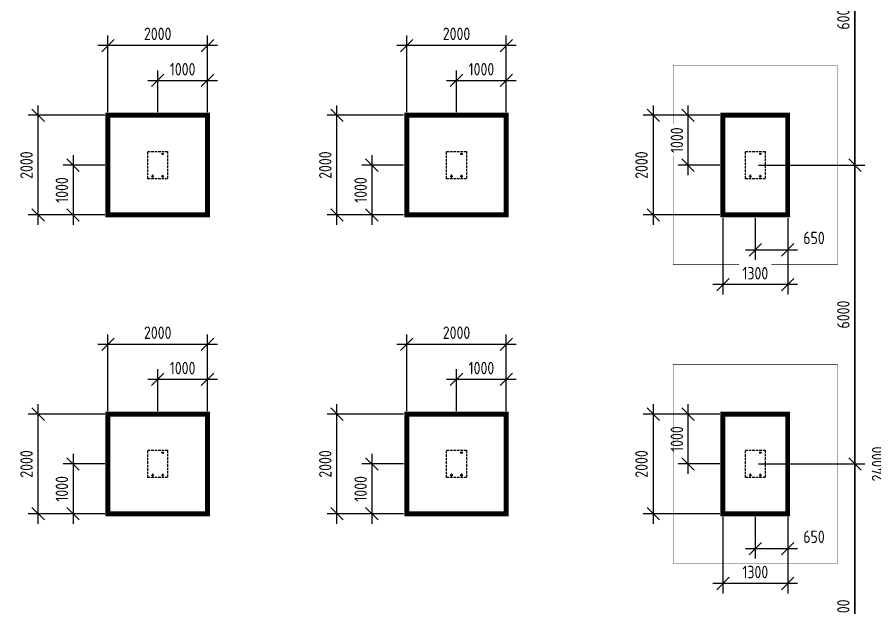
# Model space of a CAD drawing. Header units: inches. Extents: x -70075 to 28436, y 72758 to 118930.
# Drawn here: x -21775 to -4552, y 97269 to 109128 of the extents above; entities that cross this region are included whole.
import ezdxf

# ---------------------------------------------------------------- set-up
doc = ezdxf.new("R2010")
doc.units = ezdxf.units.IN
doc.header["$MEASUREMENT"] = 0
doc.linetypes.add('ГОСТ 2.303 4', pattern=[7, 5, -2, 0])
doc.linetypes.add('ГОСТ 2.303 6', pattern=[12, 8, -1.5, 1, -1.5])
doc.layers.add('Оси', color=151, linetype='Continuous', lineweight=18)
doc.styles.add('ГОСТ 2.304', font='CS_Gost2304.shx')
doc.dimstyles.new('СПДС', dxfattribs={"dimscale": 100, "dimtxt": 2.5, "dimasz": 2.5, "dimexe": 2, "dimexo": 0.625, "dimgap": 1, "dimtad": 1, "dimdec": 0, "dimtxsty": 'ГОСТ 2.304', "dimblk": 'OBLIQUE', "dimblk1": 'OBLIQUE', "dimblk2": 'OBLIQUE', "dimcen": 2.5, "dimdle": 2, "dimadec": 0, "dimazin": 2, "dimtfac": 0.75, "dimtdec": 4, "dimtmove": 1, "dimatfit": 3, "dimfxl": 1, "dimtfill": 1, "dimtolj": 1, "dimarcsym": 1})

# ---------------------------------------------------------------- blocks, each defined once
blk = doc.blocks.new('_Oblique')
at = {"color": 0, "linetype": 'ByBlock', "lineweight": -2}
blk.add_line((-0.5, -0.5), (0.5, 0.5), dxfattribs=at)
blk = doc.blocks.new('*D903')
at = {"color": 0, "lineweight": -2, "transparency": 16777216}
for p, q in [((-4252, 87958), (-4252, 112358)), ((-6890, 112158), (-4052, 112158)), ((-6890, 88158), (-4052, 88158))]:
    blk.add_line(p, q, dxfattribs=at)
at = {"layer": 'Defpoints', "color": 0, "transparency": 16777216}
for p in [(-6952, 112158), (-4252, 112158), (-6952, 88158)]:
    blk.add_point(p, dxfattribs=at)
at = {"color": 0, "lineweight": -2, "transparency": 16777216, "xscale": 250, "yscale": 250, "zscale": 250}
for p, rotation in [((-4252, 112158), 90), ((-4252, 88158), 270)]:
    blk.add_blockref('_Oblique', p, dxfattribs=dict(at, rotation=rotation))
at = {"color": 0, "lineweight": 25, "transparency": 16777216, "insert": (-4487, 100158), "char_height": 250, "attachment_point": 5, "rotation": 90, "style": 'ГОСТ 2.304', "bg_fill": 3, "box_fill_scale": 1.25, "bg_fill_color": 256, "bg_fill_true_color": 13158600, "bg_fill_transparency": 0}
blk.add_mtext('\\A1;24000', dxfattribs=at)
blk = doc.blocks.new('*D904')
at = {"color": 0, "lineweight": -2, "transparency": 16777216}
for p, q in [((-4952, 105958), (-4952, 112358)), ((-6890, 112158), (-4752, 112158)), ((-6890, 106158), (-4752, 106158))]:
    blk.add_line(p, q, dxfattribs=at)
at = {"layer": 'Defpoints', "color": 0, "transparency": 16777216}
for p in [(-6952, 112158), (-4952, 112158), (-6952, 106158)]:
    blk.add_point(p, dxfattribs=at)
at = {"color": 0, "lineweight": -2, "transparency": 16777216, "xscale": 250, "yscale": 250, "zscale": 250}
for p, rotation in [((-4952, 112158), 90), ((-4952, 106158), 270)]:
    blk.add_blockref('_Oblique', p, dxfattribs=dict(at, rotation=rotation))
at = {"color": 0, "lineweight": 25, "transparency": 16777216, "insert": (-5185, 109158), "char_height": 250, "attachment_point": 5, "rotation": 90, "style": 'ГОСТ 2.304', "bg_fill": 3, "box_fill_scale": 1.25, "bg_fill_color": 256, "bg_fill_true_color": 13158600, "bg_fill_transparency": 0}
blk.add_mtext('\\A1;6000', dxfattribs=at)
blk = doc.blocks.new('*D905')
at = {"color": 0, "lineweight": -2, "transparency": 16777216}
for p, q in [((-4952, 99958), (-4952, 106358)), ((-6890, 106158), (-4752, 106158)), ((-6890, 100158), (-4752, 100158))]:
    blk.add_line(p, q, dxfattribs=at)
at = {"layer": 'Defpoints', "color": 0, "transparency": 16777216}
for p in [(-6952, 106158), (-4952, 106158), (-6952, 100158)]:
    blk.add_point(p, dxfattribs=at)
at = {"color": 0, "lineweight": -2, "transparency": 16777216, "xscale": 250, "yscale": 250, "zscale": 250}
for p, rotation in [((-4952, 106158), 90), ((-4952, 100158), 270)]:
    blk.add_blockref('_Oblique', p, dxfattribs=dict(at, rotation=rotation))
at = {"color": 0, "lineweight": 25, "transparency": 16777216, "insert": (-5185, 103158), "char_height": 250, "attachment_point": 5, "rotation": 90, "style": 'ГОСТ 2.304', "bg_fill": 3, "box_fill_scale": 1.25, "bg_fill_color": 256, "bg_fill_true_color": 13158600, "bg_fill_transparency": 0}
blk.add_mtext('\\A1;6000', dxfattribs=at)
blk = doc.blocks.new('*D906')
at = {"color": 0, "lineweight": -2, "transparency": 16777216}
for p, q in [((-4952, 93958), (-4952, 100358)), ((-6890, 100158), (-4752, 100158)), ((-6890, 94158), (-4752, 94158))]:
    blk.add_line(p, q, dxfattribs=at)
at = {"layer": 'Defpoints', "color": 0, "transparency": 16777216}
for p in [(-6952, 100158), (-4952, 100158), (-6952, 94158)]:
    blk.add_point(p, dxfattribs=at)
at = {"color": 0, "lineweight": -2, "transparency": 16777216, "xscale": 250, "yscale": 250, "zscale": 250}
for p, rotation in [((-4952, 100158), 90), ((-4952, 94158), 270)]:
    blk.add_blockref('_Oblique', p, dxfattribs=dict(at, rotation=rotation))
at = {"color": 0, "lineweight": 25, "transparency": 16777216, "insert": (-5185, 97158), "char_height": 250, "attachment_point": 5, "rotation": 90, "style": 'ГОСТ 2.304', "bg_fill": 3, "box_fill_scale": 1.25, "bg_fill_color": 256, "bg_fill_true_color": 13158600, "bg_fill_transparency": 0}
blk.add_mtext('\\A1;6000', dxfattribs=at)
blk = doc.blocks.new('A$C7548783A')
at = {"linetype": 'ГОСТ 2.303 4', "ltscale": 10}
blk.add_lwpolyline([(-200, 275), (200, 275), (200, -275), (-200, -275)], close=True, dxfattribs=at)
at = {"lineweight": 30, "ltscale": 100}
for centre in [(100, 225), (-100, -225), (100, -225)]:
    blk.add_circle(centre, 15, dxfattribs=at)
at = {"layer": 'Оси', "linetype": 'ГОСТ 2.303 6', "ltscale": 10}
for p, q in [((-100, -271), (-100, -179)), ((100, -272), (100, -178))]:
    blk.add_line(p, q, dxfattribs=at)
blk = doc.blocks.new('*D937')
at = {"color": 0, "lineweight": -2, "transparency": 16777216}
for p, q in [((-4252, 112358), (-4252, 87958)), ((-6890, 112158), (-4052, 112158)), ((-6890, 88158), (-4052, 88158))]:
    blk.add_line(p, q, dxfattribs=at)
at = {"layer": 'Defpoints', "color": 0, "transparency": 16777216}
for p in [(-6952, 112158), (-6952, 88158), (-4252, 88158)]:
    blk.add_point(p, dxfattribs=at)
at = {"color": 0, "lineweight": -2, "transparency": 16777216, "xscale": 250, "yscale": 250, "zscale": 250}
for p, rotation in [((-4252, 112158), 90), ((-4252, 88158), 270)]:
    blk.add_blockref('_Oblique', p, dxfattribs=dict(at, rotation=rotation))
at = {"color": 0, "lineweight": 25, "transparency": 16777216, "insert": (-4487, 100158), "char_height": 250, "attachment_point": 5, "rotation": 90, "style": 'ГОСТ 2.304', "bg_fill": 3, "box_fill_scale": 1.25, "bg_fill_color": 256, "bg_fill_true_color": 13158600, "bg_fill_transparency": 0}
blk.add_mtext('\\A1;24000', dxfattribs=at)
blk = doc.blocks.new('*D939')
at = {"color": 0, "lineweight": -2, "transparency": 16777216}
for p, q in [((-4952, 100358), (-4952, 93958)), ((-6890, 100158), (-4752, 100158)), ((-6890, 94158), (-4752, 94158))]:
    blk.add_line(p, q, dxfattribs=at)
at = {"layer": 'Defpoints', "color": 0, "transparency": 16777216}
for p in [(-6952, 100158), (-6952, 94158), (-4952, 94158)]:
    blk.add_point(p, dxfattribs=at)
at = {"color": 0, "lineweight": -2, "transparency": 16777216, "xscale": 250, "yscale": 250, "zscale": 250}
for p, rotation in [((-4952, 100158), 90), ((-4952, 94158), 270)]:
    blk.add_blockref('_Oblique', p, dxfattribs=dict(at, rotation=rotation))
at = {"color": 0, "lineweight": 25, "transparency": 16777216, "insert": (-5185, 97158), "char_height": 250, "attachment_point": 5, "rotation": 90, "style": 'ГОСТ 2.304', "bg_fill": 3, "box_fill_scale": 1.25, "bg_fill_color": 256, "bg_fill_true_color": 13158600, "bg_fill_transparency": 0}
blk.add_mtext('\\A1;6000', dxfattribs=at)
blk = doc.blocks.new('*D940')
at = {"color": 0, "lineweight": -2, "transparency": 16777216}
for p, q in [((-4952, 106358), (-4952, 99958)), ((-6890, 106158), (-4752, 106158)), ((-6890, 100158), (-4752, 100158))]:
    blk.add_line(p, q, dxfattribs=at)
at = {"layer": 'Defpoints', "color": 0, "transparency": 16777216}
for p in [(-6952, 106158), (-6952, 100158), (-4952, 100158)]:
    blk.add_point(p, dxfattribs=at)
at = {"color": 0, "lineweight": -2, "transparency": 16777216, "xscale": 250, "yscale": 250, "zscale": 250}
for p, rotation in [((-4952, 106158), 90), ((-4952, 100158), 270)]:
    blk.add_blockref('_Oblique', p, dxfattribs=dict(at, rotation=rotation))
at = {"color": 0, "lineweight": 25, "transparency": 16777216, "insert": (-5185, 103158), "char_height": 250, "attachment_point": 5, "rotation": 90, "style": 'ГОСТ 2.304', "bg_fill": 3, "box_fill_scale": 1.25, "bg_fill_color": 256, "bg_fill_true_color": 13158600, "bg_fill_transparency": 0}
blk.add_mtext('\\A1;6000', dxfattribs=at)
blk = doc.blocks.new('*D941')
at = {"color": 0, "lineweight": -2, "transparency": 16777216}
for p, q in [((-4952, 112358), (-4952, 105958)), ((-6890, 112158), (-4752, 112158)), ((-6890, 106158), (-4752, 106158))]:
    blk.add_line(p, q, dxfattribs=at)
at = {"layer": 'Defpoints', "color": 0, "transparency": 16777216}
for p in [(-6952, 112158), (-6952, 106158), (-4952, 106158)]:
    blk.add_point(p, dxfattribs=at)
at = {"color": 0, "lineweight": -2, "transparency": 16777216, "xscale": 250, "yscale": 250, "zscale": 250}
for p, rotation in [((-4952, 112158), 90), ((-4952, 106158), 270)]:
    blk.add_blockref('_Oblique', p, dxfattribs=dict(at, rotation=rotation))
at = {"color": 0, "lineweight": 25, "transparency": 16777216, "insert": (-5185, 109158), "char_height": 250, "attachment_point": 5, "rotation": 90, "style": 'ГОСТ 2.304', "bg_fill": 3, "box_fill_scale": 1.25, "bg_fill_color": 256, "bg_fill_true_color": 13158600, "bg_fill_transparency": 0}
blk.add_mtext('\\A1;6000', dxfattribs=at)
blk = doc.blocks.new('*D1066')
at = {"color": 0, "lineweight": -2, "transparency": 16777216}
for p, q in [((-18952, 107221), (-18952, 108058)), ((-17952, 107221), (-17952, 108058)), ((-19152, 107858), (-17752, 107858))]:
    blk.add_line(p, q, dxfattribs=at)
at = {"layer": 'Defpoints', "color": 0, "transparency": 16777216}
for p in [(-17952, 107858), (-18952, 107158), (-17952, 107158)]:
    blk.add_point(p, dxfattribs=at)
at = {"color": 0, "lineweight": -2, "transparency": 16777216, "xscale": 250, "yscale": 250, "zscale": 250, "rotation": 180}
blk.add_blockref('_Oblique', (-18952, 107858), dxfattribs=at)
at = {"color": 0, "lineweight": -2, "transparency": 16777216, "xscale": 250, "yscale": 250, "zscale": 250}
blk.add_blockref('_Oblique', (-17952, 107858), dxfattribs=at)
at = {"color": 0, "transparency": 16777216, "insert": (-18452, 108083), "char_height": 250, "attachment_point": 5, "style": 'ГОСТ 2.304', "bg_fill": 3, "box_fill_scale": 1.25, "bg_fill_color": 256, "bg_fill_true_color": 13158600, "bg_fill_transparency": 0}
blk.add_mtext('\\A1;1000', dxfattribs=at)
blk = doc.blocks.new('*D1065')
at = {"color": 0, "lineweight": -2, "transparency": 16777216}
for p, q in [((-19952, 107221), (-19952, 108758)), ((-17952, 107221), (-17952, 108758)), ((-17752, 108558), (-20152, 108558))]:
    blk.add_line(p, q, dxfattribs=at)
at = {"layer": 'Defpoints', "color": 0, "transparency": 16777216}
for p in [(-19952, 108558), (-19952, 107158), (-17952, 107158)]:
    blk.add_point(p, dxfattribs=at)
at = {"color": 0, "lineweight": -2, "transparency": 16777216, "xscale": 250, "yscale": 250, "zscale": 250, "rotation": 180}
blk.add_blockref('_Oblique', (-19952, 108558), dxfattribs=at)
at = {"color": 0, "lineweight": -2, "transparency": 16777216, "xscale": 250, "yscale": 250, "zscale": 250}
blk.add_blockref('_Oblique', (-17952, 108558), dxfattribs=at)
at = {"color": 0, "transparency": 16777216, "insert": (-18952, 108793), "char_height": 250, "attachment_point": 5, "style": 'ГОСТ 2.304', "bg_fill": 3, "box_fill_scale": 1.25, "bg_fill_color": 256, "bg_fill_true_color": 13158600, "bg_fill_transparency": 0}
blk.add_mtext('\\A1;2000', dxfattribs=at)
blk = doc.blocks.new('*D1064')
at = {"color": 0, "lineweight": -2, "transparency": 16777216}
for p, q in [((-20652, 106358), (-20652, 104958)), ((-20015, 106158), (-20852, 106158)), ((-20015, 105158), (-20852, 105158))]:
    blk.add_line(p, q, dxfattribs=at)
at = {"layer": 'Defpoints', "color": 0, "transparency": 16777216}
for p in [(-19952, 106158), (-20652, 105158), (-19952, 105158)]:
    blk.add_point(p, dxfattribs=at)
at = {"color": 0, "lineweight": -2, "transparency": 16777216, "xscale": 250, "yscale": 250, "zscale": 250}
for p, rotation in [((-20652, 106158), 90), ((-20652, 105158), 270)]:
    blk.add_blockref('_Oblique', p, dxfattribs=dict(at, rotation=rotation))
at = {"color": 0, "transparency": 16777216, "insert": (-20877, 105658), "char_height": 250, "attachment_point": 5, "rotation": 90, "style": 'ГОСТ 2.304', "bg_fill": 3, "box_fill_scale": 1.25, "bg_fill_color": 256, "bg_fill_true_color": 13158600, "bg_fill_transparency": 0}
blk.add_mtext('\\A1;1000', dxfattribs=at)
blk = doc.blocks.new('*D1063')
at = {"color": 0, "lineweight": -2, "transparency": 16777216}
for p, q in [((-21352, 104958), (-21352, 107358)), ((-20015, 107158), (-21552, 107158)), ((-20015, 105158), (-21552, 105158))]:
    blk.add_line(p, q, dxfattribs=at)
at = {"layer": 'Defpoints', "color": 0, "transparency": 16777216}
for p in [(-21352, 107158), (-19952, 107158), (-19952, 105158)]:
    blk.add_point(p, dxfattribs=at)
at = {"color": 0, "lineweight": -2, "transparency": 16777216, "xscale": 250, "yscale": 250, "zscale": 250}
for p, rotation in [((-21352, 107158), 90), ((-21352, 105158), 270)]:
    blk.add_blockref('_Oblique', p, dxfattribs=dict(at, rotation=rotation))
at = {"color": 0, "transparency": 16777216, "insert": (-21587, 106158), "char_height": 250, "attachment_point": 5, "rotation": 90, "style": 'ГОСТ 2.304', "bg_fill": 3, "box_fill_scale": 1.25, "bg_fill_color": 256, "bg_fill_true_color": 13158600, "bg_fill_transparency": 0}
blk.add_mtext('\\A1;2000', dxfattribs=at)
blk = doc.blocks.new('*D1070')
at = {"color": 0, "lineweight": -2, "transparency": 16777216}
for p, q in [((-12952, 107221), (-12952, 108058)), ((-11952, 107221), (-11952, 108058)), ((-13152, 107858), (-11752, 107858))]:
    blk.add_line(p, q, dxfattribs=at)
at = {"layer": 'Defpoints', "color": 0, "transparency": 16777216}
for p in [(-11952, 107858), (-12952, 107158), (-11952, 107158)]:
    blk.add_point(p, dxfattribs=at)
at = {"color": 0, "lineweight": -2, "transparency": 16777216, "xscale": 250, "yscale": 250, "zscale": 250, "rotation": 180}
blk.add_blockref('_Oblique', (-12952, 107858), dxfattribs=at)
at = {"color": 0, "lineweight": -2, "transparency": 16777216, "xscale": 250, "yscale": 250, "zscale": 250}
blk.add_blockref('_Oblique', (-11952, 107858), dxfattribs=at)
at = {"color": 0, "transparency": 16777216, "insert": (-12452, 108083), "char_height": 250, "attachment_point": 5, "style": 'ГОСТ 2.304', "bg_fill": 3, "box_fill_scale": 1.25, "bg_fill_color": 256, "bg_fill_true_color": 13158600, "bg_fill_transparency": 0}
blk.add_mtext('\\A1;1000', dxfattribs=at)
blk = doc.blocks.new('*D1069')
at = {"color": 0, "lineweight": -2, "transparency": 16777216}
for p, q in [((-13952, 107221), (-13952, 108758)), ((-11952, 107221), (-11952, 108758)), ((-11752, 108558), (-14152, 108558))]:
    blk.add_line(p, q, dxfattribs=at)
at = {"layer": 'Defpoints', "color": 0, "transparency": 16777216}
for p in [(-13952, 108558), (-13952, 107158), (-11952, 107158)]:
    blk.add_point(p, dxfattribs=at)
at = {"color": 0, "lineweight": -2, "transparency": 16777216, "xscale": 250, "yscale": 250, "zscale": 250, "rotation": 180}
blk.add_blockref('_Oblique', (-13952, 108558), dxfattribs=at)
at = {"color": 0, "lineweight": -2, "transparency": 16777216, "xscale": 250, "yscale": 250, "zscale": 250}
blk.add_blockref('_Oblique', (-11952, 108558), dxfattribs=at)
at = {"color": 0, "transparency": 16777216, "insert": (-12952, 108793), "char_height": 250, "attachment_point": 5, "style": 'ГОСТ 2.304', "bg_fill": 3, "box_fill_scale": 1.25, "bg_fill_color": 256, "bg_fill_true_color": 13158600, "bg_fill_transparency": 0}
blk.add_mtext('\\A1;2000', dxfattribs=at)
blk = doc.blocks.new('*D1068')
at = {"color": 0, "lineweight": -2, "transparency": 16777216}
for p, q in [((-14652, 106358), (-14652, 104958)), ((-14015, 106158), (-14852, 106158)), ((-14015, 105158), (-14852, 105158))]:
    blk.add_line(p, q, dxfattribs=at)
at = {"layer": 'Defpoints', "color": 0, "transparency": 16777216}
for p in [(-13952, 106158), (-14652, 105158), (-13952, 105158)]:
    blk.add_point(p, dxfattribs=at)
at = {"color": 0, "lineweight": -2, "transparency": 16777216, "xscale": 250, "yscale": 250, "zscale": 250}
for p, rotation in [((-14652, 106158), 90), ((-14652, 105158), 270)]:
    blk.add_blockref('_Oblique', p, dxfattribs=dict(at, rotation=rotation))
at = {"color": 0, "transparency": 16777216, "insert": (-14877, 105658), "char_height": 250, "attachment_point": 5, "rotation": 90, "style": 'ГОСТ 2.304', "bg_fill": 3, "box_fill_scale": 1.25, "bg_fill_color": 256, "bg_fill_true_color": 13158600, "bg_fill_transparency": 0}
blk.add_mtext('\\A1;1000', dxfattribs=at)
blk = doc.blocks.new('*D1067')
at = {"color": 0, "lineweight": -2, "transparency": 16777216}
for p, q in [((-15352, 104958), (-15352, 107358)), ((-14015, 107158), (-15552, 107158)), ((-14015, 105158), (-15552, 105158))]:
    blk.add_line(p, q, dxfattribs=at)
at = {"layer": 'Defpoints', "color": 0, "transparency": 16777216}
for p in [(-15352, 107158), (-13952, 107158), (-13952, 105158)]:
    blk.add_point(p, dxfattribs=at)
at = {"color": 0, "lineweight": -2, "transparency": 16777216, "xscale": 250, "yscale": 250, "zscale": 250}
for p, rotation in [((-15352, 107158), 90), ((-15352, 105158), 270)]:
    blk.add_blockref('_Oblique', p, dxfattribs=dict(at, rotation=rotation))
at = {"color": 0, "transparency": 16777216, "insert": (-15587, 106158), "char_height": 250, "attachment_point": 5, "rotation": 90, "style": 'ГОСТ 2.304', "bg_fill": 3, "box_fill_scale": 1.25, "bg_fill_color": 256, "bg_fill_true_color": 13158600, "bg_fill_transparency": 0}
blk.add_mtext('\\A1;2000', dxfattribs=at)
blk = doc.blocks.new('*D1074')
at = {"color": 0, "lineweight": -2, "transparency": 16777216}
for p, q in [((-18952, 101221), (-18952, 102058)), ((-17952, 101221), (-17952, 102058)), ((-19152, 101858), (-17752, 101858))]:
    blk.add_line(p, q, dxfattribs=at)
at = {"layer": 'Defpoints', "color": 0, "transparency": 16777216}
for p in [(-17952, 101858), (-18952, 101158), (-17952, 101158)]:
    blk.add_point(p, dxfattribs=at)
at = {"color": 0, "lineweight": -2, "transparency": 16777216, "xscale": 250, "yscale": 250, "zscale": 250, "rotation": 180}
blk.add_blockref('_Oblique', (-18952, 101858), dxfattribs=at)
at = {"color": 0, "lineweight": -2, "transparency": 16777216, "xscale": 250, "yscale": 250, "zscale": 250}
blk.add_blockref('_Oblique', (-17952, 101858), dxfattribs=at)
at = {"color": 0, "transparency": 16777216, "insert": (-18452, 102083), "char_height": 250, "attachment_point": 5, "style": 'ГОСТ 2.304', "bg_fill": 3, "box_fill_scale": 1.25, "bg_fill_color": 256, "bg_fill_true_color": 13158600, "bg_fill_transparency": 0}
blk.add_mtext('\\A1;1000', dxfattribs=at)
blk = doc.blocks.new('*D1073')
at = {"color": 0, "lineweight": -2, "transparency": 16777216}
for p, q in [((-19952, 101221), (-19952, 102758)), ((-17952, 101221), (-17952, 102758)), ((-17752, 102558), (-20152, 102558))]:
    blk.add_line(p, q, dxfattribs=at)
at = {"layer": 'Defpoints', "color": 0, "transparency": 16777216}
for p in [(-19952, 102558), (-19952, 101158), (-17952, 101158)]:
    blk.add_point(p, dxfattribs=at)
at = {"color": 0, "lineweight": -2, "transparency": 16777216, "xscale": 250, "yscale": 250, "zscale": 250, "rotation": 180}
blk.add_blockref('_Oblique', (-19952, 102558), dxfattribs=at)
at = {"color": 0, "lineweight": -2, "transparency": 16777216, "xscale": 250, "yscale": 250, "zscale": 250}
blk.add_blockref('_Oblique', (-17952, 102558), dxfattribs=at)
at = {"color": 0, "transparency": 16777216, "insert": (-18952, 102793), "char_height": 250, "attachment_point": 5, "style": 'ГОСТ 2.304', "bg_fill": 3, "box_fill_scale": 1.25, "bg_fill_color": 256, "bg_fill_true_color": 13158600, "bg_fill_transparency": 0}
blk.add_mtext('\\A1;2000', dxfattribs=at)
blk = doc.blocks.new('*D1072')
at = {"color": 0, "lineweight": -2, "transparency": 16777216}
for p, q in [((-20652, 100358), (-20652, 98958)), ((-20015, 100158), (-20852, 100158)), ((-20015, 99158), (-20852, 99158))]:
    blk.add_line(p, q, dxfattribs=at)
at = {"layer": 'Defpoints', "color": 0, "transparency": 16777216}
for p in [(-19952, 100158), (-20652, 99158), (-19952, 99158)]:
    blk.add_point(p, dxfattribs=at)
at = {"color": 0, "lineweight": -2, "transparency": 16777216, "xscale": 250, "yscale": 250, "zscale": 250}
for p, rotation in [((-20652, 100158), 90), ((-20652, 99158), 270)]:
    blk.add_blockref('_Oblique', p, dxfattribs=dict(at, rotation=rotation))
at = {"color": 0, "transparency": 16777216, "insert": (-20877, 99658), "char_height": 250, "attachment_point": 5, "rotation": 90, "style": 'ГОСТ 2.304', "bg_fill": 3, "box_fill_scale": 1.25, "bg_fill_color": 256, "bg_fill_true_color": 13158600, "bg_fill_transparency": 0}
blk.add_mtext('\\A1;1000', dxfattribs=at)
blk = doc.blocks.new('*D1071')
at = {"color": 0, "lineweight": -2, "transparency": 16777216}
for p, q in [((-21352, 98958), (-21352, 101358)), ((-20015, 101158), (-21552, 101158)), ((-20015, 99158), (-21552, 99158))]:
    blk.add_line(p, q, dxfattribs=at)
at = {"layer": 'Defpoints', "color": 0, "transparency": 16777216}
for p in [(-21352, 101158), (-19952, 101158), (-19952, 99158)]:
    blk.add_point(p, dxfattribs=at)
at = {"color": 0, "lineweight": -2, "transparency": 16777216, "xscale": 250, "yscale": 250, "zscale": 250}
for p, rotation in [((-21352, 101158), 90), ((-21352, 99158), 270)]:
    blk.add_blockref('_Oblique', p, dxfattribs=dict(at, rotation=rotation))
at = {"color": 0, "transparency": 16777216, "insert": (-21587, 100158), "char_height": 250, "attachment_point": 5, "rotation": 90, "style": 'ГОСТ 2.304', "bg_fill": 3, "box_fill_scale": 1.25, "bg_fill_color": 256, "bg_fill_true_color": 13158600, "bg_fill_transparency": 0}
blk.add_mtext('\\A1;2000', dxfattribs=at)
blk = doc.blocks.new('*D1078')
at = {"color": 0, "lineweight": -2, "transparency": 16777216}
for p, q in [((-12952, 101221), (-12952, 102058)), ((-11952, 101221), (-11952, 102058)), ((-13152, 101858), (-11752, 101858))]:
    blk.add_line(p, q, dxfattribs=at)
at = {"layer": 'Defpoints', "color": 0, "transparency": 16777216}
for p in [(-11952, 101858), (-12952, 101158), (-11952, 101158)]:
    blk.add_point(p, dxfattribs=at)
at = {"color": 0, "lineweight": -2, "transparency": 16777216, "xscale": 250, "yscale": 250, "zscale": 250, "rotation": 180}
blk.add_blockref('_Oblique', (-12952, 101858), dxfattribs=at)
at = {"color": 0, "lineweight": -2, "transparency": 16777216, "xscale": 250, "yscale": 250, "zscale": 250}
blk.add_blockref('_Oblique', (-11952, 101858), dxfattribs=at)
at = {"color": 0, "transparency": 16777216, "insert": (-12452, 102083), "char_height": 250, "attachment_point": 5, "style": 'ГОСТ 2.304', "bg_fill": 3, "box_fill_scale": 1.25, "bg_fill_color": 256, "bg_fill_true_color": 13158600, "bg_fill_transparency": 0}
blk.add_mtext('\\A1;1000', dxfattribs=at)
blk = doc.blocks.new('*D1077')
at = {"color": 0, "lineweight": -2, "transparency": 16777216}
for p, q in [((-13952, 101221), (-13952, 102758)), ((-11952, 101221), (-11952, 102758)), ((-11752, 102558), (-14152, 102558))]:
    blk.add_line(p, q, dxfattribs=at)
at = {"layer": 'Defpoints', "color": 0, "transparency": 16777216}
for p in [(-13952, 102558), (-13952, 101158), (-11952, 101158)]:
    blk.add_point(p, dxfattribs=at)
at = {"color": 0, "lineweight": -2, "transparency": 16777216, "xscale": 250, "yscale": 250, "zscale": 250, "rotation": 180}
blk.add_blockref('_Oblique', (-13952, 102558), dxfattribs=at)
at = {"color": 0, "lineweight": -2, "transparency": 16777216, "xscale": 250, "yscale": 250, "zscale": 250}
blk.add_blockref('_Oblique', (-11952, 102558), dxfattribs=at)
at = {"color": 0, "transparency": 16777216, "insert": (-12952, 102793), "char_height": 250, "attachment_point": 5, "style": 'ГОСТ 2.304', "bg_fill": 3, "box_fill_scale": 1.25, "bg_fill_color": 256, "bg_fill_true_color": 13158600, "bg_fill_transparency": 0}
blk.add_mtext('\\A1;2000', dxfattribs=at)
blk = doc.blocks.new('*D1076')
at = {"color": 0, "lineweight": -2, "transparency": 16777216}
for p, q in [((-14652, 100358), (-14652, 98958)), ((-14015, 100158), (-14852, 100158)), ((-14015, 99158), (-14852, 99158))]:
    blk.add_line(p, q, dxfattribs=at)
at = {"layer": 'Defpoints', "color": 0, "transparency": 16777216}
for p in [(-13952, 100158), (-14652, 99158), (-13952, 99158)]:
    blk.add_point(p, dxfattribs=at)
at = {"color": 0, "lineweight": -2, "transparency": 16777216, "xscale": 250, "yscale": 250, "zscale": 250}
for p, rotation in [((-14652, 100158), 90), ((-14652, 99158), 270)]:
    blk.add_blockref('_Oblique', p, dxfattribs=dict(at, rotation=rotation))
at = {"color": 0, "transparency": 16777216, "insert": (-14877, 99658), "char_height": 250, "attachment_point": 5, "rotation": 90, "style": 'ГОСТ 2.304', "bg_fill": 3, "box_fill_scale": 1.25, "bg_fill_color": 256, "bg_fill_true_color": 13158600, "bg_fill_transparency": 0}
blk.add_mtext('\\A1;1000', dxfattribs=at)
blk = doc.blocks.new('*D1075')
at = {"color": 0, "lineweight": -2, "transparency": 16777216}
for p, q in [((-15352, 98958), (-15352, 101358)), ((-14015, 101158), (-15552, 101158)), ((-14015, 99158), (-15552, 99158))]:
    blk.add_line(p, q, dxfattribs=at)
at = {"layer": 'Defpoints', "color": 0, "transparency": 16777216}
for p in [(-15352, 101158), (-13952, 101158), (-13952, 99158)]:
    blk.add_point(p, dxfattribs=at)
at = {"color": 0, "lineweight": -2, "transparency": 16777216, "xscale": 250, "yscale": 250, "zscale": 250}
for p, rotation in [((-15352, 101158), 90), ((-15352, 99158), 270)]:
    blk.add_blockref('_Oblique', p, dxfattribs=dict(at, rotation=rotation))
at = {"color": 0, "transparency": 16777216, "insert": (-15587, 100158), "char_height": 250, "attachment_point": 5, "rotation": 90, "style": 'ГОСТ 2.304', "bg_fill": 3, "box_fill_scale": 1.25, "bg_fill_color": 256, "bg_fill_true_color": 13158600, "bg_fill_transparency": 0}
blk.add_mtext('\\A1;2000', dxfattribs=at)
blk = doc.blocks.new('*D1217')
at = {"color": 0, "lineweight": -2, "transparency": 16777216}
for p, q in [((-8302, 105958), (-8302, 107358)), ((-7665, 107158), (-8502, 107158)), ((-7665, 106158), (-8502, 106158))]:
    blk.add_line(p, q, dxfattribs=at)
at = {"layer": 'Defpoints', "color": 0, "transparency": 16777216}
for p in [(-8302, 107158), (-7602, 107158), (-7602, 106158)]:
    blk.add_point(p, dxfattribs=at)
at = {"color": 0, "lineweight": -2, "transparency": 16777216, "xscale": 250, "yscale": 250, "zscale": 250}
for p, rotation in [((-8302, 107158), 90), ((-8302, 106158), 270)]:
    blk.add_blockref('_Oblique', p, dxfattribs=dict(at, rotation=rotation))
at = {"color": 0, "transparency": 16777216, "insert": (-8527, 106658), "char_height": 250, "attachment_point": 5, "rotation": 90, "style": 'ГОСТ 2.304', "bg_fill": 3, "box_fill_scale": 1.25, "bg_fill_color": 256, "bg_fill_true_color": 13158600, "bg_fill_transparency": 0}
blk.add_mtext('\\A1;1000', dxfattribs=at)
blk = doc.blocks.new('*D1219')
at = {"color": 0, "lineweight": -2, "transparency": 16777216}
for p, q in [((-9002, 107358), (-9002, 104958)), ((-7665, 107158), (-9202, 107158)), ((-7665, 105158), (-9202, 105158))]:
    blk.add_line(p, q, dxfattribs=at)
at = {"layer": 'Defpoints', "color": 0, "transparency": 16777216}
for p in [(-7602, 107158), (-9002, 105158), (-7602, 105158)]:
    blk.add_point(p, dxfattribs=at)
at = {"color": 0, "lineweight": -2, "transparency": 16777216, "xscale": 250, "yscale": 250, "zscale": 250}
for p, rotation in [((-9002, 107158), 90), ((-9002, 105158), 270)]:
    blk.add_blockref('_Oblique', p, dxfattribs=dict(at, rotation=rotation))
at = {"color": 0, "transparency": 16777216, "insert": (-9237, 106158), "char_height": 250, "attachment_point": 5, "rotation": 90, "style": 'ГОСТ 2.304', "bg_fill": 3, "box_fill_scale": 1.25, "bg_fill_color": 256, "bg_fill_true_color": 13158600, "bg_fill_transparency": 0}
blk.add_mtext('\\A1;2000', dxfattribs=at)
blk = doc.blocks.new('*D1222')
at = {"color": 0, "lineweight": -2, "transparency": 16777216}
for p, q in [((-6952, 105096), (-6952, 104258)), ((-6302, 105096), (-6302, 104258)), ((-7152, 104458), (-6102, 104458))]:
    blk.add_line(p, q, dxfattribs=at)
at = {"layer": 'Defpoints', "color": 0, "transparency": 16777216}
for p in [(-6952, 105158), (-6302, 105158), (-6302, 104458)]:
    blk.add_point(p, dxfattribs=at)
at = {"color": 0, "lineweight": -2, "transparency": 16777216, "xscale": 250, "yscale": 250, "zscale": 250, "rotation": 180}
blk.add_blockref('_Oblique', (-6952, 104458), dxfattribs=at)
at = {"color": 0, "lineweight": -2, "transparency": 16777216, "xscale": 250, "yscale": 250, "zscale": 250}
blk.add_blockref('_Oblique', (-6302, 104458), dxfattribs=at)
at = {"color": 0, "transparency": 16777216, "insert": (-5774, 104696), "char_height": 250, "attachment_point": 5, "style": 'ГОСТ 2.304', "bg_fill": 3, "box_fill_scale": 1.25, "bg_fill_color": 256, "bg_fill_true_color": 13158600, "bg_fill_transparency": 0}
blk.add_mtext('\\A1;650', dxfattribs=at)
blk = doc.blocks.new('*D1221')
at = {"color": 0, "lineweight": -2, "transparency": 16777216}
for p, q in [((-7602, 105096), (-7602, 103558)), ((-6302, 105096), (-6302, 103558)), ((-6102, 103758), (-7802, 103758))]:
    blk.add_line(p, q, dxfattribs=at)
at = {"layer": 'Defpoints', "color": 0, "transparency": 16777216}
for p in [(-7602, 105158), (-6302, 105158), (-7602, 103758)]:
    blk.add_point(p, dxfattribs=at)
at = {"color": 0, "lineweight": -2, "transparency": 16777216, "xscale": 250, "yscale": 250, "zscale": 250, "rotation": 180}
blk.add_blockref('_Oblique', (-7602, 103758), dxfattribs=at)
at = {"color": 0, "lineweight": -2, "transparency": 16777216, "xscale": 250, "yscale": 250, "zscale": 250}
blk.add_blockref('_Oblique', (-6302, 103758), dxfattribs=at)
at = {"color": 0, "transparency": 16777216, "insert": (-6952, 103988), "char_height": 250, "attachment_point": 5, "style": 'ГОСТ 2.304', "bg_fill": 3, "box_fill_scale": 1.25, "bg_fill_color": 256, "bg_fill_true_color": 13158600, "bg_fill_transparency": 0}
blk.add_mtext('\\A1;1300', dxfattribs=at)
blk = doc.blocks.new('*D1226')
at = {"color": 0, "lineweight": -2, "transparency": 16777216}
for p, q in [((-8302, 99958), (-8302, 101358)), ((-7665, 101158), (-8502, 101158)), ((-7665, 100158), (-8502, 100158))]:
    blk.add_line(p, q, dxfattribs=at)
at = {"layer": 'Defpoints', "color": 0, "transparency": 16777216}
for p in [(-8302, 101158), (-7602, 101158), (-7602, 100158)]:
    blk.add_point(p, dxfattribs=at)
at = {"color": 0, "lineweight": -2, "transparency": 16777216, "xscale": 250, "yscale": 250, "zscale": 250}
for p, rotation in [((-8302, 101158), 90), ((-8302, 100158), 270)]:
    blk.add_blockref('_Oblique', p, dxfattribs=dict(at, rotation=rotation))
at = {"color": 0, "transparency": 16777216, "insert": (-8527, 100658), "char_height": 250, "attachment_point": 5, "rotation": 90, "style": 'ГОСТ 2.304', "bg_fill": 3, "box_fill_scale": 1.25, "bg_fill_color": 256, "bg_fill_true_color": 13158600, "bg_fill_transparency": 0}
blk.add_mtext('\\A1;1000', dxfattribs=at)
blk = doc.blocks.new('*D1225')
at = {"color": 0, "lineweight": -2, "transparency": 16777216}
for p, q in [((-9002, 101358), (-9002, 98958)), ((-7665, 101158), (-9202, 101158)), ((-7665, 99158), (-9202, 99158))]:
    blk.add_line(p, q, dxfattribs=at)
at = {"layer": 'Defpoints', "color": 0, "transparency": 16777216}
for p in [(-7602, 101158), (-9002, 99158), (-7602, 99158)]:
    blk.add_point(p, dxfattribs=at)
at = {"color": 0, "lineweight": -2, "transparency": 16777216, "xscale": 250, "yscale": 250, "zscale": 250}
for p, rotation in [((-9002, 101158), 90), ((-9002, 99158), 270)]:
    blk.add_blockref('_Oblique', p, dxfattribs=dict(at, rotation=rotation))
at = {"color": 0, "transparency": 16777216, "insert": (-9237, 100158), "char_height": 250, "attachment_point": 5, "rotation": 90, "style": 'ГОСТ 2.304', "bg_fill": 3, "box_fill_scale": 1.25, "bg_fill_color": 256, "bg_fill_true_color": 13158600, "bg_fill_transparency": 0}
blk.add_mtext('\\A1;2000', dxfattribs=at)
blk = doc.blocks.new('*D1223')
at = {"color": 0, "lineweight": -2, "transparency": 16777216}
for p, q in [((-6952, 99096), (-6952, 98258)), ((-6302, 99096), (-6302, 98258)), ((-7152, 98458), (-6102, 98458))]:
    blk.add_line(p, q, dxfattribs=at)
at = {"layer": 'Defpoints', "color": 0, "transparency": 16777216}
for p in [(-6952, 99158), (-6302, 99158), (-6302, 98458)]:
    blk.add_point(p, dxfattribs=at)
at = {"color": 0, "lineweight": -2, "transparency": 16777216, "xscale": 250, "yscale": 250, "zscale": 250, "rotation": 180}
blk.add_blockref('_Oblique', (-6952, 98458), dxfattribs=at)
at = {"color": 0, "lineweight": -2, "transparency": 16777216, "xscale": 250, "yscale": 250, "zscale": 250}
blk.add_blockref('_Oblique', (-6302, 98458), dxfattribs=at)
at = {"color": 0, "transparency": 16777216, "insert": (-5774, 98696), "char_height": 250, "attachment_point": 5, "style": 'ГОСТ 2.304', "bg_fill": 3, "box_fill_scale": 1.25, "bg_fill_color": 256, "bg_fill_true_color": 13158600, "bg_fill_transparency": 0}
blk.add_mtext('\\A1;650', dxfattribs=at)
blk = doc.blocks.new('*D1224')
at = {"color": 0, "lineweight": -2, "transparency": 16777216}
for p, q in [((-7602, 99096), (-7602, 97558)), ((-6302, 99096), (-6302, 97558)), ((-6102, 97758), (-7802, 97758))]:
    blk.add_line(p, q, dxfattribs=at)
at = {"layer": 'Defpoints', "color": 0, "transparency": 16777216}
for p in [(-7602, 99158), (-6302, 99158), (-7602, 97758)]:
    blk.add_point(p, dxfattribs=at)
at = {"color": 0, "lineweight": -2, "transparency": 16777216, "xscale": 250, "yscale": 250, "zscale": 250, "rotation": 180}
blk.add_blockref('_Oblique', (-7602, 97758), dxfattribs=at)
at = {"color": 0, "lineweight": -2, "transparency": 16777216, "xscale": 250, "yscale": 250, "zscale": 250}
blk.add_blockref('_Oblique', (-6302, 97758), dxfattribs=at)
at = {"color": 0, "transparency": 16777216, "insert": (-6952, 97988), "char_height": 250, "attachment_point": 5, "style": 'ГОСТ 2.304', "bg_fill": 3, "box_fill_scale": 1.25, "bg_fill_color": 256, "bg_fill_true_color": 13158600, "bg_fill_transparency": 0}
blk.add_mtext('\\A1;1300', dxfattribs=at)

msp = doc.modelspace()

# ---------------------------------------------------------------- linework, layer by layer
at = {"color": 5, "ltscale": 100, "const_width": 100}
for points in [[(-19952.4, 105158.1), (-19952.4, 107158.1), (-17952.4, 107158.1), (-17952.4, 105158.1)], [(-13952.4, 105158.1), (-13952.4, 107158.1), (-11952.4, 107158.1), (-11952.4, 105158.1)], [(-19952.4, 99158.1), (-19952.4, 101158.1), (-17952.4, 101158.1), (-17952.4, 99158.1)], [(-13952.4, 99158.1), (-13952.4, 101158.1), (-11952.4, 101158.1), (-11952.4, 99158.1)]]:
    msp.add_lwpolyline(points, close=True, dxfattribs=at)

# ---------------------------------------------------------------- block references
at = {"ltscale": 100}
for p in [(-18952.4, 106158.1), (-12952.4, 106158.1), (-18952.4, 100158.1), (-12952.4, 100158.1)]:
    msp.add_blockref('A$C7548783A', p, dxfattribs=at)

# ---------------------------------------------------------------- dimensions: what is measured, and where the dimension line sits
at = {"lineweight": 25}
dim = msp.add_linear_dim(base=(-4252.4, 112158.1), p1=(-6952.4, 88158.1), p2=(-6952.4, 112158.1), angle=270, dimstyle='СПДС', dxfattribs=at)
dim.commit()
dim.dimension.update_dxf_attribs({"geometry": '*D903', "text_midpoint": (-4487.1, 100158.1)})

# ---------------------------------------------------------------- next in the draw order: dimensions: what is measured, and where the dimension line sits
dim = msp.add_linear_dim(base=(-4952.4, 112158.1), p1=(-6952.4, 106158.1), p2=(-6952.4, 112158.1), angle=270, dimstyle='СПДС', dxfattribs=at)
dim.commit()
dim.dimension.update_dxf_attribs({"geometry": '*D904', "text_midpoint": (-5184.7, 109158.1)})
for base, p1, p2, picture, middle in [((-17952.4, 107858.1), (-18952.4, 107158.1), (-17952.4, 107158.1), '*D1066', (-18452.4, 108083.1)), ((-11952.4, 107858.1), (-12952.4, 107158.1), (-11952.4, 107158.1), '*D1070', (-12452.4, 108083.1)), ((-17952.4, 101858.1), (-18952.4, 101158.1), (-17952.4, 101158.1), '*D1074', (-18452.4, 102083.1)), ((-11952.4, 101858.1), (-12952.4, 101158.1), (-11952.4, 101158.1), '*D1078', (-12452.4, 102083.1))]:
    dim = msp.add_linear_dim(base=base, p1=p1, p2=p2, dimstyle='СПДС', override={"dimtmove": 1})
    dim.commit()
    dim.dimension.update_dxf_attribs({"geometry": picture, "text_midpoint": middle})
for base, p1, p2, picture, middle in [((-20652.4, 105158.1), (-19952.4, 106158.1), (-19952.4, 105158.1), '*D1064', (-20877.4, 105658.1)), ((-14652.4, 105158.1), (-13952.4, 106158.1), (-13952.4, 105158.1), '*D1068', (-14877.4, 105658.1)), ((-20652.4, 99158.1), (-19952.4, 100158.1), (-19952.4, 99158.1), '*D1072', (-20877.4, 99658.1)), ((-14652.4, 99158.1), (-13952.4, 100158.1), (-13952.4, 99158.1), '*D1076', (-14877.4, 99658.1))]:
    dim = msp.add_linear_dim(base=base, p1=p1, p2=p2, angle=90, dimstyle='СПДС', override={"dimtmove": 1})
    dim.commit()
    dim.dimension.update_dxf_attribs({"geometry": picture, "text_midpoint": middle})

# ---------------------------------------------------------------- next in the draw order: dimensions: what is measured, and where the dimension line sits
for base, p1, p2, picture, middle in [((-19952.4, 108558.1), (-17952.4, 107158.1), (-19952.4, 107158.1), '*D1065', (-18952.4, 108792.8)), ((-13952.4, 108558.1), (-11952.4, 107158.1), (-13952.4, 107158.1), '*D1069', (-12952.4, 108792.8)), ((-19952.4, 102558.1), (-17952.4, 101158.1), (-19952.4, 101158.1), '*D1073', (-18952.4, 102792.8)), ((-13952.4, 102558.1), (-11952.4, 101158.1), (-13952.4, 101158.1), '*D1077', (-12952.4, 102792.8))]:
    dim = msp.add_linear_dim(base=base, p1=p1, p2=p2, dimstyle='СПДС')
    dim.commit()
    dim.dimension.update_dxf_attribs({"geometry": picture, "text_midpoint": middle})
dim = msp.add_linear_dim(base=(-4952.4, 106158.1), p1=(-6952.4, 100158.1), p2=(-6952.4, 106158.1), angle=270, dimstyle='СПДС', dxfattribs=at)
dim.commit()
dim.dimension.update_dxf_attribs({"geometry": '*D905', "text_midpoint": (-5184.7, 103158.1)})

# ---------------------------------------------------------------- next in the draw order: linework, layer by layer
at = {"color": 3, "linetype": 'ГОСТ 2.303 4', "ltscale": 100, "const_width": 10}
msp.add_lwpolyline([(-8602.4, 108158.1), (-5302.4, 108158.1), (-5302.4, 104158.1), (-8602.4, 104158.1)], close=True, dxfattribs=at)
at = {"color": 3, "ltscale": 100, "const_width": 100}
msp.add_lwpolyline([(-7602.4, 107158.1), (-6302.4, 107158.1), (-6302.4, 105158.1), (-7602.4, 105158.1)], close=True, dxfattribs=at)

# ---------------------------------------------------------------- next in the draw order: block references
at = {"ltscale": 100}
msp.add_blockref('A$C7548783A', (-6952.4, 106158.1), dxfattribs=at)

# ---------------------------------------------------------------- next in the draw order: dimensions: what is measured, and where the dimension line sits
for base, p1, p2, picture, middle in [((-21352.4, 107158.1), (-19952.4, 105158.1), (-19952.4, 107158.1), '*D1063', (-21587.1, 106158.1)), ((-15352.4, 107158.1), (-13952.4, 105158.1), (-13952.4, 107158.1), '*D1067', (-15587.1, 106158.1)), ((-21352.4, 101158.1), (-19952.4, 99158.1), (-19952.4, 101158.1), '*D1071', (-21587.1, 100158.1)), ((-15352.4, 101158.1), (-13952.4, 99158.1), (-13952.4, 101158.1), '*D1075', (-15587.1, 100158.1))]:
    dim = msp.add_linear_dim(base=base, p1=p1, p2=p2, angle=90, dimstyle='СПДС')
    dim.commit()
    dim.dimension.update_dxf_attribs({"geometry": picture, "text_midpoint": middle})
at = {"lineweight": 25}
dim = msp.add_linear_dim(base=(-4952.4, 100158.1), p1=(-6952.4, 94158.1), p2=(-6952.4, 100158.1), angle=270, dimstyle='СПДС', dxfattribs=at)
dim.commit()
dim.dimension.update_dxf_attribs({"geometry": '*D906', "text_midpoint": (-5184.7, 97158.1)})

# ---------------------------------------------------------------- next in the draw order: linework, layer by layer
at = {"color": 3, "ltscale": 100, "const_width": 100}
msp.add_lwpolyline([(-7602.4, 101158.1), (-6302.4, 101158.1), (-6302.4, 99158.1), (-7602.4, 99158.1)], close=True, dxfattribs=at)

# ---------------------------------------------------------------- next in the draw order: block references
at = {"ltscale": 100}
msp.add_blockref('A$C7548783A', (-6952.4, 100158.1), dxfattribs=at)

# ---------------------------------------------------------------- next in the draw order: dimensions: what is measured, and where the dimension line sits
dim = msp.add_linear_dim(base=(-8302.4, 107158.1), p1=(-7602.4, 106158.1), p2=(-7602.4, 107158.1), angle=90, dimstyle='СПДС', override={"dimtmove": 1})
dim.commit()
dim.dimension.update_dxf_attribs({"geometry": '*D1217', "text_midpoint": (-8527.4, 106658.1)})

# ---------------------------------------------------------------- next in the draw order: dimensions: what is measured, and where the dimension line sits
at = {"lineweight": 25}
dim = msp.add_linear_dim(base=(-4252.4, 88158.1), p1=(-6952.4, 112158.1), p2=(-6952.4, 88158.1), angle=90, dimstyle='СПДС', dxfattribs=at)
dim.commit()
dim.dimension.update_dxf_attribs({"geometry": '*D937', "text_midpoint": (-4487.1, 100158.1)})
dim = msp.add_linear_dim(base=(-9002.4, 105158.1), p1=(-7602.4, 107158.1), p2=(-7602.4, 105158.1), angle=90, dimstyle='СПДС')
dim.commit()
dim.dimension.update_dxf_attribs({"geometry": '*D1219', "text_midpoint": (-9237.1, 106158.1)})
dim = msp.add_linear_dim(base=(-8302.4, 101158.1), p1=(-7602.4, 100158.1), p2=(-7602.4, 101158.1), angle=90, dimstyle='СПДС', override={"dimtmove": 1})
dim.commit()
dim.dimension.update_dxf_attribs({"geometry": '*D1226', "text_midpoint": (-8527.4, 100658.1)})

# ---------------------------------------------------------------- next in the draw order: dimensions: what is measured, and where the dimension line sits
dim = msp.add_linear_dim(base=(-9002.4, 99158.1), p1=(-7602.4, 101158.1), p2=(-7602.4, 99158.1), angle=90, dimstyle='СПДС')
dim.commit()
dim.dimension.update_dxf_attribs({"geometry": '*D1225', "text_midpoint": (-9237.1, 100158.1)})
dim = msp.add_linear_dim(base=(-4952.4, 94158.1), p1=(-6952.4, 100158.1), p2=(-6952.4, 94158.1), angle=90, dimstyle='СПДС', dxfattribs=at)
dim.commit()
dim.dimension.update_dxf_attribs({"geometry": '*D939', "text_midpoint": (-5184.7, 97158.1)})

# ---------------------------------------------------------------- next in the draw order: dimensions: what is measured, and where the dimension line sits
dim = msp.add_linear_dim(base=(-4952.4, 100158.1), p1=(-6952.4, 106158.1), p2=(-6952.4, 100158.1), angle=90, dimstyle='СПДС', dxfattribs=at)
dim.commit()
dim.dimension.update_dxf_attribs({"geometry": '*D940', "text_midpoint": (-5184.7, 103158.1)})
dim = msp.add_linear_dim(base=(-6302.4, 98458.1), p1=(-6952.4, 99158.1), p2=(-6302.4, 99158.1), dimstyle='СПДС')
dim.commit()
dim.dimension.update_dxf_attribs({"geometry": '*D1223', "text_midpoint": (-5773.9, 98458.1), "dimtype": 160})

# ---------------------------------------------------------------- next in the draw order: dimensions: what is measured, and where the dimension line sits
dim = msp.add_linear_dim(base=(-4952.4, 106158.1), p1=(-6952.4, 112158.1), p2=(-6952.4, 106158.1), angle=90, dimstyle='СПДС', dxfattribs=at)
dim.commit()
dim.dimension.update_dxf_attribs({"geometry": '*D941', "text_midpoint": (-5184.7, 109158.1)})
dim = msp.add_linear_dim(base=(-6302.4, 104458.1), p1=(-6952.4, 105158.1), p2=(-6302.4, 105158.1), dimstyle='СПДС')
dim.commit()
dim.dimension.update_dxf_attribs({"geometry": '*D1222', "text_midpoint": (-5773.9, 104458.1), "dimtype": 160})
dim = msp.add_linear_dim(base=(-7602.4, 97758.1), p1=(-6302.4, 99158.1), p2=(-7602.4, 99158.1), dimstyle='СПДС')
dim.commit()
dim.dimension.update_dxf_attribs({"geometry": '*D1224', "text_midpoint": (-6952.4, 97988.3)})

# ---------------------------------------------------------------- next in the draw order: linework, layer by layer
at = {"color": 3, "linetype": 'ГОСТ 2.303 4', "ltscale": 100, "const_width": 10}
msp.add_lwpolyline([(-8602.4, 102158.1), (-5302.4, 102158.1), (-5302.4, 98158.1), (-8602.4, 98158.1)], close=True, dxfattribs=at)

# ---------------------------------------------------------------- next in the draw order: dimensions: what is measured, and where the dimension line sits
dim = msp.add_linear_dim(base=(-7602.4, 103758.1), p1=(-6302.4, 105158.1), p2=(-7602.4, 105158.1), dimstyle='СПДС')
dim.commit()
dim.dimension.update_dxf_attribs({"geometry": '*D1221', "text_midpoint": (-6952.4, 103988.3)})

doc.saveas('drawing.dxf')
